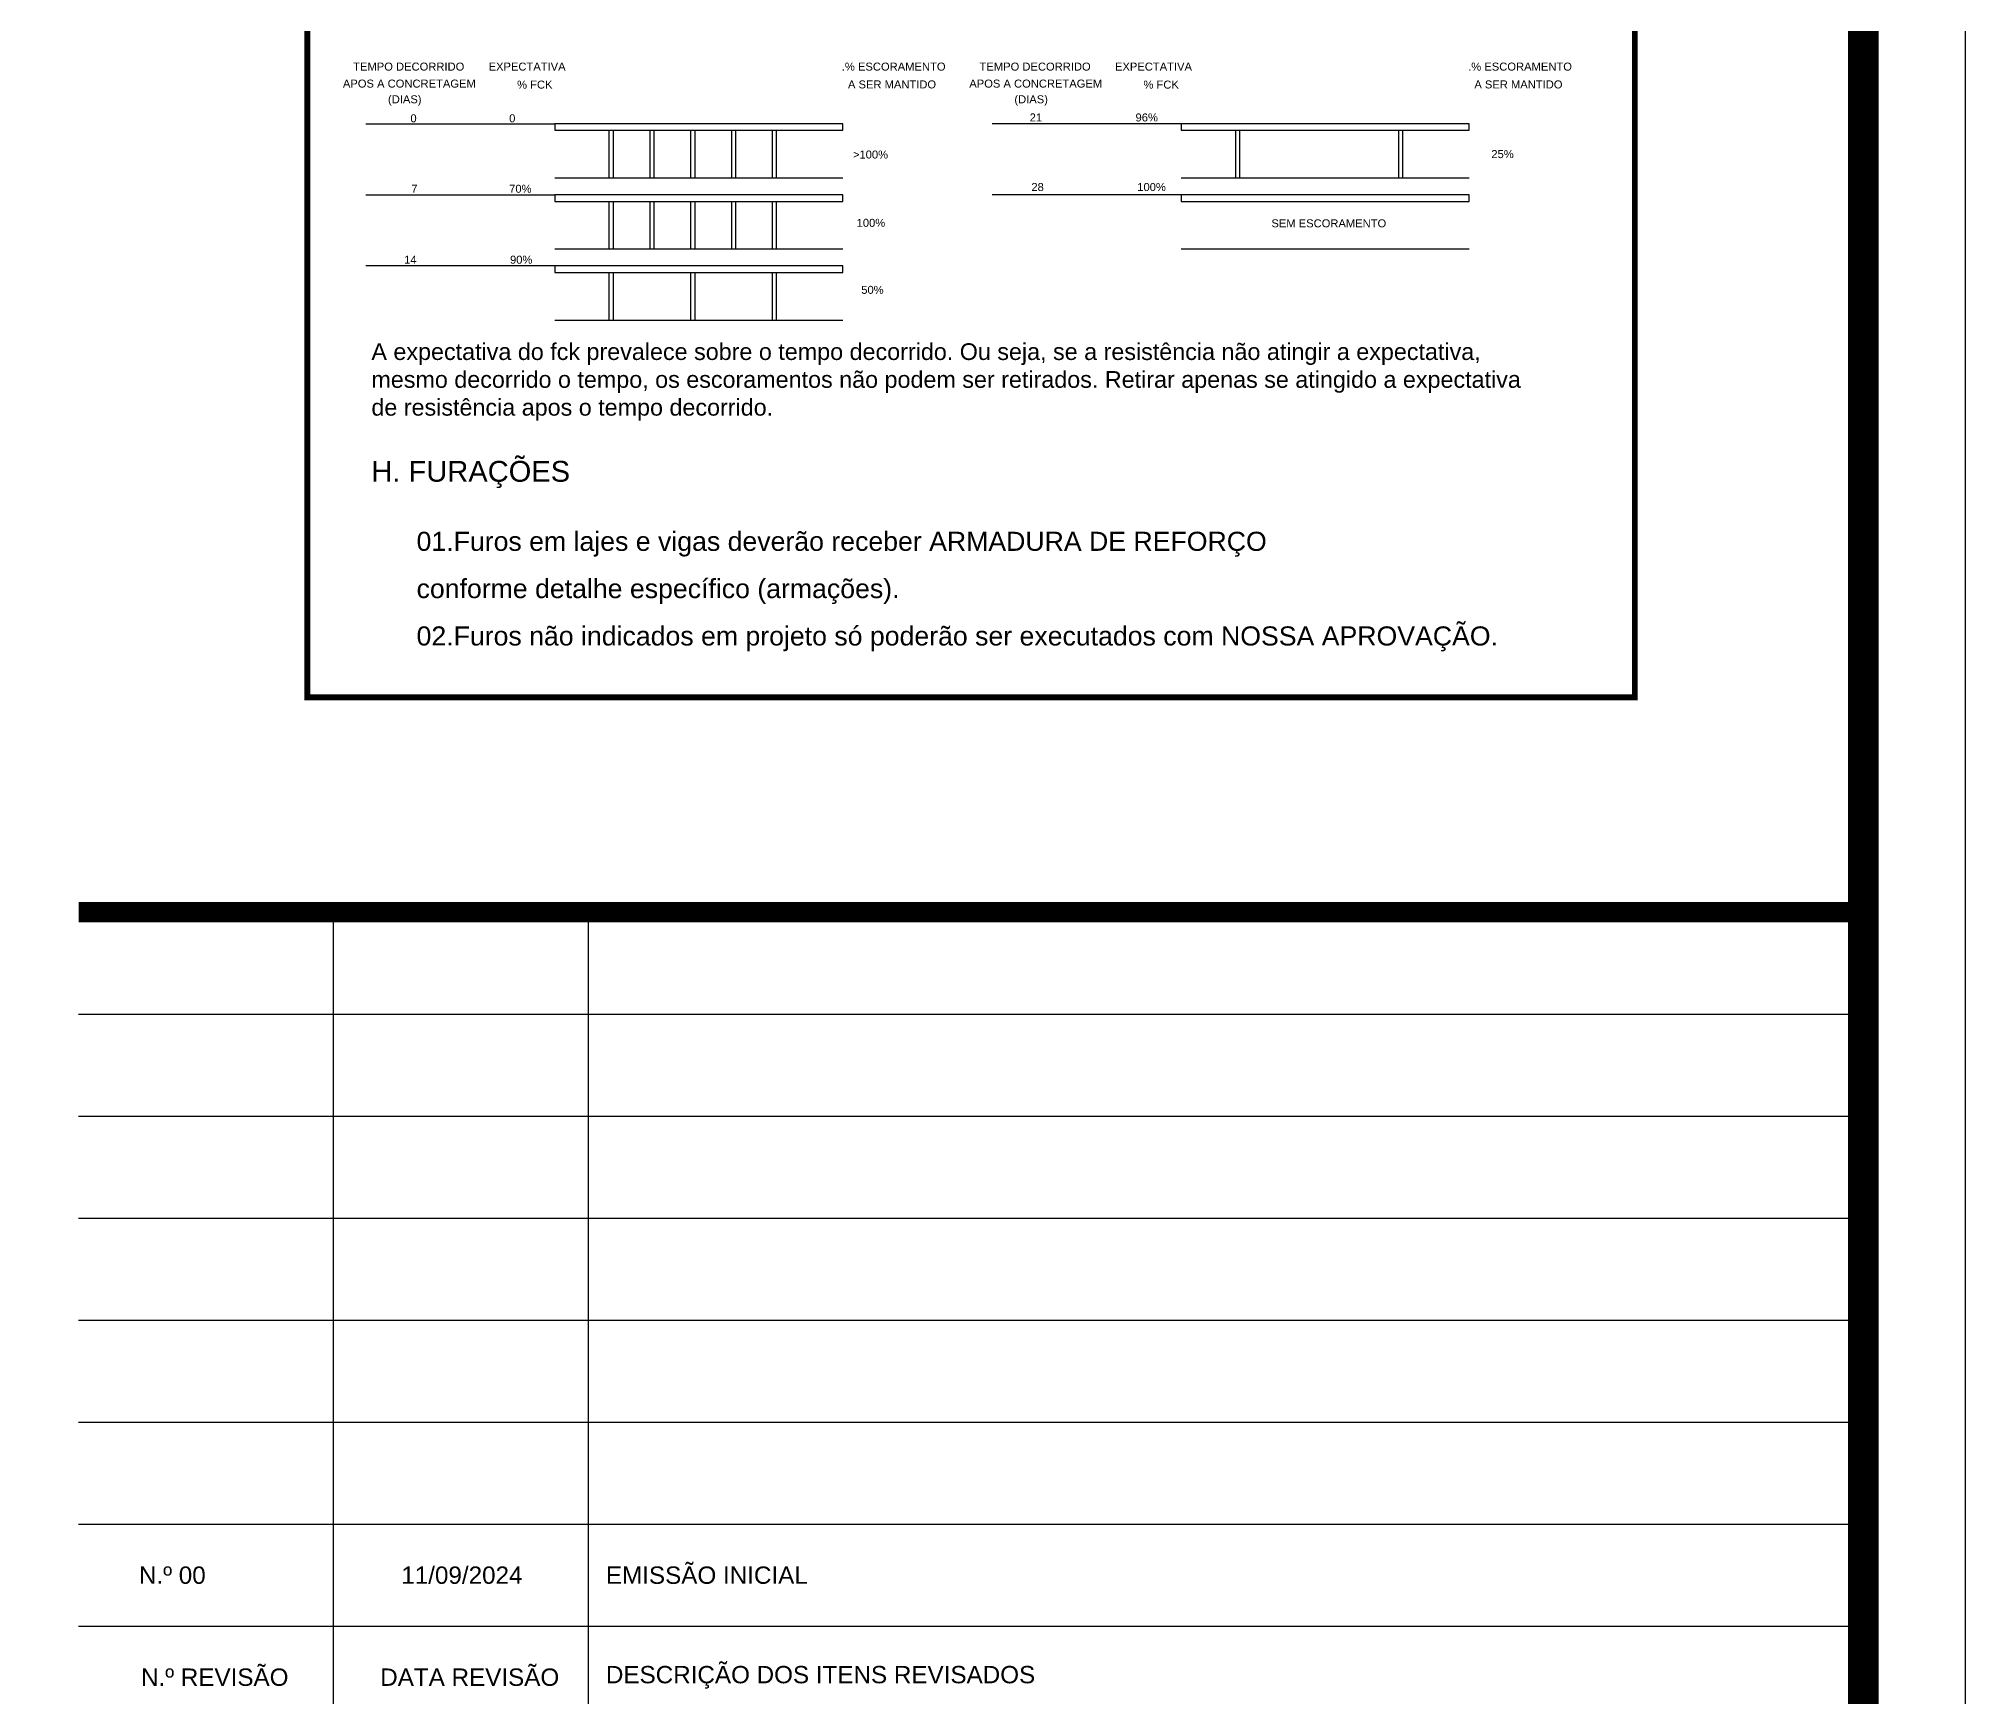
# Model space of a CAD drawing. Header units: millimetres. Extents: x -967 to 563, y -1588 to 506.
# Drawn here: x 120.9 to 139.79, y -265.35 to -249.1 of the extents above; entities that cross this region are included whole.
import ezdxf

# ---------------------------------------------------------------- set-up
doc = ezdxf.new("R2010")
doc.units = ezdxf.units.MM
for name, color, linetype in [('00 - IMPPER - FOLHA - BORDAS', 1, 'Continuous'), ('00 - IMPPER - FOLHA - SELO', 253, 'Continuous'), ('19', 5, 'Continuous'), ('2', 2, 'Continuous')]:
    doc.layers.add(name, color=color, linetype=linetype)
doc.styles.add('IMPPER 1-100', font='arial.ttf', dxfattribs={"height": 0.17})
doc.styles.get("Standard").update_dxf_attribs({"font": 'arial.ttf'})

# ---------------------------------------------------------------- blocks, each defined once
blk = doc.blocks.new('a0 impper')
at = {"layer": '00 - IMPPER - FOLHA - BORDAS'}
blk.add_lwpolyline([(2701.089, 1145.411), (2701.089, 1115.711), (2819.989, 1115.711), (2819.989, 1199.811), (2702.589, 1199.811)], dxfattribs=at)
at = {"layer": '00 - IMPPER - FOLHA - BORDAS', "const_width": 0.3}
blk.add_lwpolyline([(2703.589, 1116.711), (2818.989, 1116.711), (2818.989, 1198.811), (2703.589, 1198.811)], close=True, dxfattribs=at)
blk = doc.blocks.new('CARIMBO STORINI (LO) RO')
at = {"layer": '00 - IMPPER - FOLHA - SELO'}
for p, q in [((133.943, 56.575), (133.943, 64.575)), ((136.443, 56.575), (136.443, 64.575)), ((131.443, 63.575), (148.943, 63.575)), ((131.443, 62.575), (148.943, 62.575)), ((131.443, 61.575), (148.943, 61.575)), ((131.443, 60.575), (148.943, 60.575)), ((131.443, 59.575), (148.943, 59.575)), ((131.443, 58.575), (148.943, 58.575)), ((131.443, 57.575), (148.943, 57.575))]:
    blk.add_line(p, q, dxfattribs=at)
at = {"layer": '00 - IMPPER - FOLHA - SELO', "color": 240, "true_color": 0xee2d35, "const_width": 0.2}
blk.add_lwpolyline([(131.443, 64.575), (148.943, 64.575)], dxfattribs=at)
at = {"layer": '00 - IMPPER - FOLHA - SELO', "color": 2, "char_height": 0.17, "style": 'IMPPER 1-100'}
for s, width, insert, attachment_point in [('\\pxi-3,l4,t4;EMISSÃO INICIAL', 7.02576, (136.443, 58.075), 4), ('\\pxi-3,l4,t4;N.º^I00', 2.5, (132.277, 58.075), 5), ('\\pxi-3,l4,t4;11/09/2024', 2.5, (135.116, 58.075), 5), ('\\pxi-3,l4,t4;N.º^IREVISÃO', 2.5, (132.693, 57.075), 5), ('\\pxi-3,l4,t4;DATA REVISÃO', 2.5, (135.193, 57.075), 5), ('\\pxi-3,l4,t4;DESCRIÇÃO DOS ITENS REVISADOS', 7.02576, (136.443, 57.075), 4)]:
    blk.add_mtext_dynamic_manual_height_columns(s, width=width, gutter_width=0.85, heights=[0], dxfattribs=dict(at, insert=insert, attachment_point=attachment_point))

msp = doc.modelspace()

# ---------------------------------------------------------------- linework, layer by layer
at = {"layer": '19', "color": 4}
for p, q in [((124.1084, -249.9379), (125.9598, -249.9379)), ((132.1013, -249.9379), (130.2499, -249.9379)), ((124.1084, -250.6351), (125.9598, -250.6351)), ((132.1013, -250.6351), (130.2499, -250.6351)), ((125.9598, -251.3322), (124.1084, -251.3322))]:
    msp.add_line(p, q, dxfattribs=at)
at = {"layer": '19', "color": 2}
for p, q in [((126.4921, -250.0019), (126.4921, -250.4711)), ((126.5321, -250.0019), (126.5321, -250.4711)), ((126.8921, -250.0019), (126.8921, -250.4711)), ((126.9321, -250.0019), (126.9321, -250.4711)), ((127.2921, -250.0019), (127.2921, -250.4711)), ((127.3321, -250.0019), (127.3321, -250.4711)), ((127.6922, -250.0019), (127.6922, -250.4711)), ((127.7322, -250.0019), (127.7322, -250.4711)), ((128.0922, -250.0019), (128.0922, -250.4711)), ((128.1322, -250.0019), (128.1322, -250.4711)), ((132.6335, -250.0019), (132.6335, -250.4711)), ((132.6735, -250.0019), (132.6735, -250.4711)), ((134.2337, -250.0019), (134.2337, -250.4711)), ((134.2737, -250.0019), (134.2737, -250.4711)), ((126.4921, -250.6991), (126.4921, -251.1682)), ((126.5321, -250.6991), (126.5321, -251.1682)), ((126.8921, -250.6991), (126.8921, -251.1682)), ((126.9321, -250.6991), (126.9321, -251.1682)), ((127.2921, -250.6991), (127.2921, -251.1682)), ((127.3321, -250.6991), (127.3321, -251.1682)), ((127.6922, -250.6991), (127.6922, -251.1682)), ((127.7322, -250.6991), (127.7322, -251.1682)), ((128.0922, -250.6991), (128.0922, -251.1682)), ((128.1322, -250.6991), (128.1322, -251.1682)), ((126.4921, -251.3963), (126.4921, -251.8654)), ((126.5321, -251.3963), (126.5321, -251.8654)), ((127.2921, -251.3963), (127.2921, -251.8654)), ((127.3321, -251.3963), (127.3321, -251.8654)), ((128.0922, -251.3963), (128.0922, -251.8654)), ((128.1322, -251.3963), (128.1322, -251.8654))]:
    msp.add_line(p, q, dxfattribs=at)
at = {"layer": '19', "color": 9, "const_width": 0.0576}
msp.add_lwpolyline([(123.5337, -225.0689), (136.5498, -225.0689), (136.5498, -255.5603), (123.5337, -255.5603)], close=True, dxfattribs=at)
at = {"layer": '2', "color": 5}
for points in [[(125.9598, -250.0019), (128.7852, -250.0019), (128.7852, -249.9379), (125.9598, -249.9379), (125.9598, -250.0019)], [(132.1013, -250.0019), (134.9267, -250.0019), (134.9267, -249.9379), (132.1013, -249.9379), (132.1013, -250.0019)], [(128.7852, -250.4711), (125.9598, -250.4711)], [(134.9267, -250.4711), (132.1013, -250.4711)], [(125.9598, -250.6991), (128.7852, -250.6991), (128.7852, -250.6351), (125.9598, -250.6351), (125.9598, -250.6991)], [(132.1013, -250.6991), (134.9267, -250.6991), (134.9267, -250.6351), (132.1013, -250.6351), (132.1013, -250.6991)], [(128.7852, -251.1682), (125.9598, -251.1682)], [(134.9267, -251.1682), (132.1013, -251.1682)], [(125.9598, -251.3963), (128.7852, -251.3963), (128.7852, -251.3322), (125.9598, -251.3322), (125.9598, -251.3963)], [(128.7852, -251.8654), (125.9598, -251.8654)]]:
    msp.add_lwpolyline(points, dxfattribs=at)

# ---------------------------------------------------------------- block references
for name, p in [('a0 impper', (-2680.1975, -1411.0778)), ('CARIMBO STORINI (LO) RO', (-10.1512, -322.242))]:
    msp.add_blockref(name, p)

# ---------------------------------------------------------------- texts
at = {"insert": (124.1625, -252.0902), "char_height": 0.1636437, "width": 11.488051, "attachment_point": 1}
msp.add_mtext('A expectativa do fck prevalece sobre o tempo decorrido. Ou seja, se a resistência não atingir a expectativa, mesmo decorrido o tempo, os escoramentos não podem ser retirados. Retirar apenas se atingido a expectativa de resistência apos o tempo decorrido.', dxfattribs=at)
at = {"layer": '19', "color": 4}
for s, height, p in [('TEMPO DECORRIDO', 0.078438, (123.9839, -249.4172)), ('EXPECTATIVA', 0.078438, (125.3116, -249.4172)), ('.% ESCORAMENTO', 0.078525, (128.7743, -249.4172)), ('TEMPO DECORRIDO', 0.078438, (130.1253, -249.4172)), ('EXPECTATIVA', 0.078438, (131.4531, -249.4172)), ('.% ESCORAMENTO', 0.078525, (134.9158, -249.4172)), ('APOS A CONCRETAGEM', 0.078438, (123.8833, -249.5837)), ('% FCK', 0.07844, (125.591, -249.5936)), ('A SER MANTIDO', 0.078406, (128.8352, -249.5918)), ('APOS A CONCRETAGEM', 0.078438, (130.0248, -249.5837)), ('% FCK', 0.07844, (131.7325, -249.5936)), ('A SER MANTIDO', 0.078406, (134.9767, -249.5918)), ('(DIAS)', 0.07844, (124.3255, -249.7376)), ('(DIAS)', 0.07844, (130.4669, -249.7376)), ('0', 0.0784, (124.5451, -249.9239)), ('0', 0.0784, (125.5133, -249.9239)), ('21', 0.07841, (130.6166, -249.9155)), ('96%', 0.07844, (131.6548, -249.9155)), ('>100%', 0.07841, (128.884, -250.279)), ('25%', 0.07852, (135.1432, -250.2748)), ('28', 0.07841, (130.6334, -250.5975)), ('100%', 0.07844, (131.6717, -250.5975)), ('7', 0.0784, (124.5535, -250.6145)), ('70%', 0.07844, (125.5133, -250.6145)), ('100%', 0.07841, (128.9202, -250.9486)), ('SEM ESCORAMENTO', 0.078406, (132.9869, -250.9535)), ('14', 0.07841, (124.4835, -251.31)), ('90%', 0.07844, (125.5218, -251.31)), ('50%', 0.07841, (128.9655, -251.6055))]:
    msp.add_text(s, height=height, dxfattribs=at).set_placement(p)
at = {"layer": '19', "color": 0}
for s, height, p in [('H. FURAÇÕES', 0.204091, (124.1625, -253.4474)), ('01.Furos em lajes e vigas deverão receber ARMADURA DE REFORÇO', 0.187071, (124.6055, -254.1248)), ('conforme detalhe específico (armações).', 0.187071, (124.6055, -254.5882)), ('02.Furos não indicados em projeto só poderão ser executados com NOSSA APROVAÇÃO.', 0.187071, (124.6055, -255.0526))]:
    msp.add_text(s, height=height, dxfattribs=at).set_placement(p)

doc.saveas('drawing.dxf')
